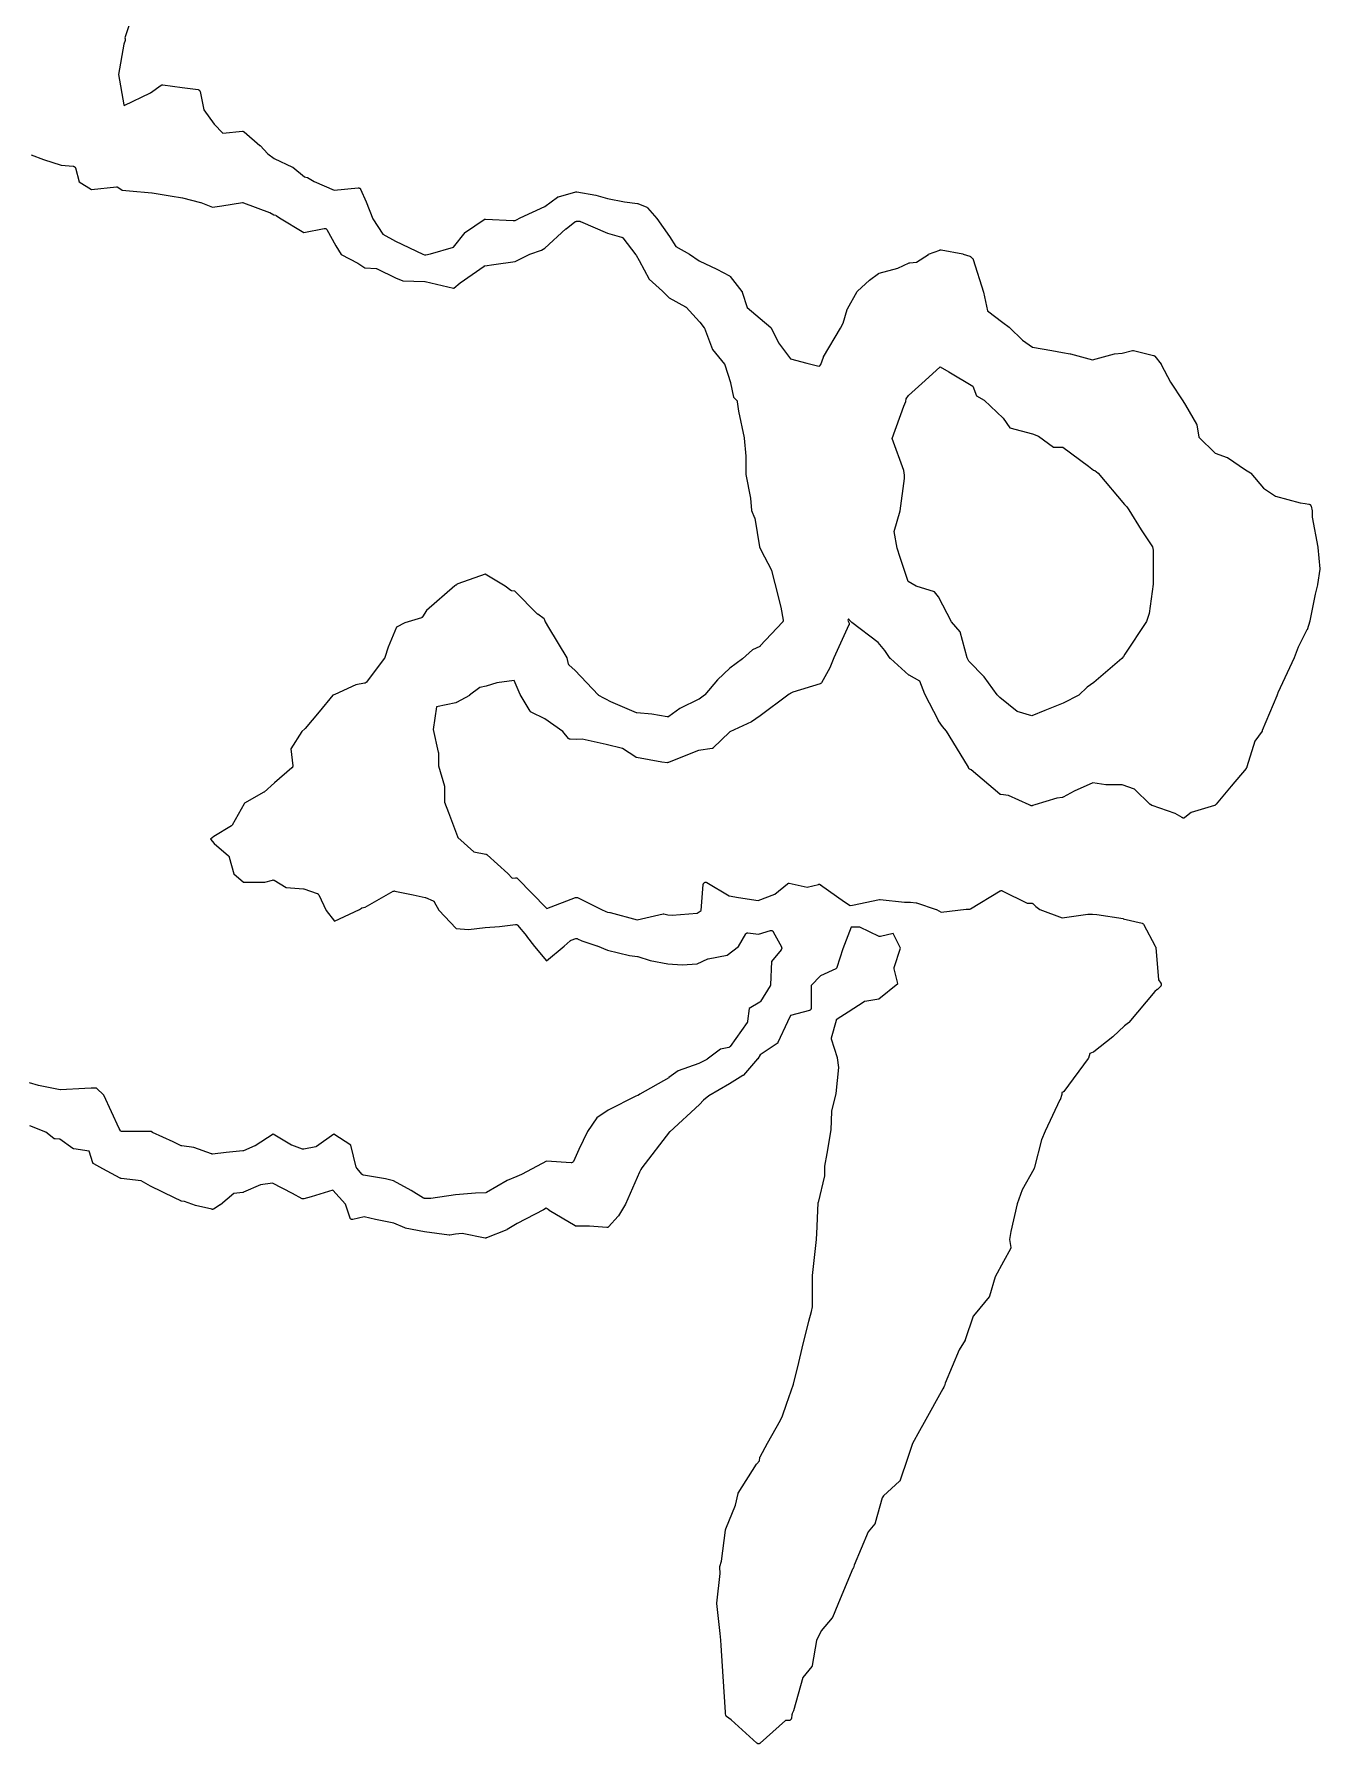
# Model space of a CAD drawing. Header units: millimetres. Extents: x 0 to 500, y 0 to 700.
# Drawn here: x 271.6 to 310.8, y 465 to 517.2 of the extents above; entities that cross this region are included whole.
import ezdxf

# ---------------------------------------------------------------- set-up
doc = ezdxf.new("R2010")
doc.units = ezdxf.units.MM
doc.layers.add('CORTE', color=1, linetype='Continuous')
doc.layers.add('GRABADO', color=5, linetype='Continuous')

msp = doc.modelspace()

# ---------------------------------------------------------------- linework, layer by layer
at = {"layer": 'CORTE'}
msp.add_lwpolyline([(274.679, 518.18), (274.335, 517.148), (274.325, 517.117), (274.335, 517.085), (274.338, 517.078), (274.339, 517.069), (274.339, 517.064), (274.339, 517.058), (274.338, 517.047), (274.335, 517.037), (274.291, 516.931), (274.137, 516.005), (274.291, 515.079), (274.303, 515.05), (275.106, 515.436), (275.432, 515.671), (275.435, 515.673), (275.441, 515.676), (275.449, 515.68), (275.455, 515.681), (275.46, 515.683), (275.469, 515.684), (275.479, 515.684), (275.484, 515.683), (276.081, 515.604), (276.563, 515.54), (276.568, 515.538), (276.573, 515.537), (276.583, 515.533), (276.592, 515.527), (276.597, 515.522), (276.6, 515.52), (276.607, 515.513), (276.613, 515.503), (276.617, 515.495), (276.621, 515.486), (276.622, 515.481), (276.738, 514.924), (277.055, 514.489), (277.322, 514.214), (277.92, 514.266), (277.928, 514.266), (277.94, 514.264), (277.954, 514.259), (277.962, 514.255), (277.966, 514.253), (277.971, 514.249), (278.452, 513.837), (278.455, 513.834), (278.687, 513.581), (278.888, 513.432), (279.445, 513.175), (279.449, 513.173), (279.455, 513.169), (279.811, 512.879), (279.897, 512.858), (279.907, 512.854), (280.103, 512.737), (280.715, 512.474), (281.453, 512.538), (281.461, 512.538), (281.471, 512.536), (281.481, 512.534), (281.487, 512.531), (281.497, 512.527), (281.506, 512.519), (281.509, 512.516), (281.513, 512.512), (281.517, 512.508), (281.521, 512.5), (281.524, 512.495), (281.694, 512.109), (281.695, 512.108), (281.898, 511.593), (282.204, 511.129), (282.59, 510.907), (283.424, 510.516), (283.476, 510.495), (283.483, 510.495), (283.491, 510.495), (283.511, 510.49), (283.66, 510.52), (284.364, 510.731), (284.711, 511.173), (284.713, 511.176), (284.719, 511.182), (284.725, 511.186), (285.293, 511.576), (285.295, 511.577), (285.305, 511.583), (285.315, 511.586), (285.32, 511.587), (285.324, 511.588), (285.33, 511.588), (285.337, 511.588), (286.181, 511.54), (286.245, 511.546), (286.285, 511.56), (286.393, 511.622), (286.396, 511.624), (287.149, 511.972), (287.535, 512.256), (287.54, 512.261), (287.554, 512.268), (287.561, 512.27), (288.089, 512.419), (288.096, 512.422), (288.114, 512.423), (288.123, 512.422), (288.701, 512.32), (288.706, 512.319), (289.058, 512.21), (289.581, 512.109), (289.976, 512.06), (289.977, 512.06), (289.986, 512.059), (290.261, 511.945), (290.267, 511.942), (290.273, 511.939), (290.277, 511.935), (290.282, 511.932), (290.286, 511.928), (290.569, 511.605), (290.571, 511.602), (290.952, 511.058), (290.953, 511.057), (291.15, 510.747), (291.56, 510.511), (291.562, 510.51), (291.856, 510.308), (292.4, 510.06), (292.783, 509.853), (292.787, 509.85), (292.793, 509.846), (292.799, 509.84), (292.803, 509.836), (293.166, 509.379), (293.169, 509.374), (293.171, 509.371), (293.174, 509.364), (293.176, 509.358), (293.326, 508.886), (293.72, 508.552), (294.043, 508.279), (294.049, 508.273), (294.053, 508.267), (294.057, 508.261), (294.28, 507.803), (294.643, 507.32), (295.15, 507.185), (295.476, 507.106), (295.52, 507.096), (295.538, 507.102), (295.57, 507.147), (295.651, 507.373), (295.653, 507.38), (296.177, 508.26), (296.254, 508.404), (296.379, 508.829), (296.381, 508.836), (296.384, 508.842), (296.679, 509.372), (296.682, 509.378), (296.689, 509.386), (296.693, 509.39), (297.056, 509.716), (297.058, 509.719), (297.331, 509.92), (297.337, 509.925), (297.347, 509.929), (297.351, 509.931), (297.356, 509.933), (297.921, 510.089), (298.272, 510.247), (298.277, 510.249), (298.287, 510.252), (298.295, 510.254), (298.489, 510.268), (298.857, 510.509), (298.864, 510.514), (299.201, 510.642), (299.209, 510.645), (299.225, 510.647), (299.235, 510.647), (299.242, 510.646), (299.911, 510.52), (299.916, 510.518), (300.125, 510.45), (300.131, 510.448), (300.142, 510.442), (300.149, 510.436), (300.207, 510.384), (300.213, 510.379), (300.218, 510.371), (300.222, 510.366), (300.225, 510.359), (300.227, 510.353), (300.543, 509.358), (300.544, 509.354), (300.657, 508.786), (301.128, 508.433), (301.327, 508.283), (301.331, 508.28), (301.726, 507.885), (302.038, 507.671), (302.628, 507.57), (302.948, 507.515), (303.186, 507.474), (303.19, 507.474), (303.862, 507.288), (304.533, 507.474), (304.54, 507.475), (304.776, 507.494), (305.09, 507.569), (305.094, 507.57), (305.103, 507.571), (305.114, 507.571), (305.122, 507.57), (305.733, 507.423), (305.743, 507.421), (305.753, 507.415), (305.76, 507.41), (305.769, 507.402), (305.773, 507.397), (305.958, 507.154), (305.96, 507.15), (305.961, 507.148), (306.25, 506.604), (306.625, 506.041), (306.626, 506.039), (306.706, 505.903), (307.043, 505.324), (307.046, 505.318), (307.048, 505.311), (307.049, 505.305), (307.117, 504.925), (307.608, 504.44), (307.977, 504.31), (307.98, 504.309), (307.99, 504.305), (308.534, 503.932), (308.687, 503.84), (308.692, 503.836), (308.698, 503.831), (308.702, 503.827), (309.083, 503.369), (309.451, 503.124), (310.209, 502.922), (310.357, 502.9), (310.475, 502.882), (310.484, 502.881), (310.497, 502.875), (310.503, 502.872), (310.511, 502.867), (310.52, 502.859), (310.526, 502.85), (310.532, 502.841), (310.536, 502.832), (310.537, 502.825), (310.572, 502.678), (310.573, 502.672), (310.573, 502.667), (310.573, 502.489), (310.744, 501.566), (310.745, 501.563), (310.805, 500.907), (310.805, 500.901), (310.805, 500.896), (310.74, 500.428), (310.739, 500.423), (310.659, 500.137), (310.502, 499.316), (310.501, 499.312), (310.417, 499.049), (310.414, 499.043), (310.14, 498.518), (310.02, 498.191), (310.018, 498.189), (309.523, 497.12), (309.51, 497.082), (309.508, 497.078), (309.505, 497.071), (309.501, 497.064), (309.492, 497.031), (309.49, 497.026), (309.049, 495.966), (309.046, 495.96), (309.042, 495.954), (308.827, 495.644), (308.582, 494.861), (308.58, 494.855), (308.577, 494.848), (308.575, 494.845), (308.556, 494.816), (308.554, 494.812), (308.099, 494.266), (307.645, 493.722), (307.642, 493.718), (307.616, 493.695), (307.611, 493.691), (307.608, 493.689), (307.6, 493.684), (307.591, 493.681), (306.875, 493.466), (306.687, 493.315), (306.682, 493.312), (306.673, 493.307), (306.666, 493.304), (306.653, 493.299), (306.636, 493.299), (306.623, 493.301), (306.614, 493.305), (306.608, 493.307), (306.603, 493.31), (306.388, 493.439), (305.692, 493.677), (305.685, 493.679), (305.675, 493.685), (305.637, 493.711), (305.635, 493.713), (305.631, 493.716), (305.144, 494.182), (304.776, 494.309), (304.273, 494.309), (303.872, 494.369), (303.311, 494.116), (302.97, 493.934), (302.965, 493.932), (302.954, 493.928), (302.946, 493.927), (302.78, 493.905), (302.102, 493.701), (302.038, 493.676), (302.033, 493.674), (302.022, 493.671), (302.013, 493.67), (302.004, 493.67), (301.993, 493.671), (301.979, 493.676), (301.971, 493.68), (301.929, 493.706), (301.302, 493.987), (301.071, 494.015), (301.061, 494.017), (301.051, 494.021), (301.041, 494.026), (300.161, 494.766), (300.12, 494.785), (300.11, 494.791), (300.101, 494.8), (300.096, 494.806), (300.092, 494.812), (300.088, 494.82), (300.085, 494.827), (300.084, 494.83), (300.079, 494.851), (300.048, 494.898), (300.047, 494.899), (299.409, 495.952), (299.292, 496.092), (299.29, 496.095), (299.168, 496.27), (299.165, 496.274), (298.748, 497.076), (298.746, 497.08), (298.599, 497.482), (298.268, 497.656), (298.26, 497.66), (297.698, 498.166), (297.692, 498.173), (297.522, 498.418), (297.325, 498.655), (296.515, 499.273), (296.512, 499.275), (296.448, 499.335), (296.446, 499.338), (296.441, 499.343), (296.435, 499.352), (296.433, 499.356), (296.421, 499.379), (296.401, 499.33), (296.434, 499.251), (296.436, 499.246), (296.437, 499.239), (296.438, 499.233), (296.439, 499.226), (296.438, 499.216), (296.436, 499.207), (296.434, 499.2), (296.432, 499.195), (295.971, 498.189), (295.846, 497.889), (295.844, 497.885), (295.59, 497.427), (295.589, 497.425), (295.582, 497.415), (295.572, 497.406), (295.565, 497.401), (295.556, 497.396), (295.549, 497.393), (294.716, 497.143), (294.639, 497.097), (294.633, 497.092), (294.622, 497.089), (294.603, 497.082), (294.569, 497.051), (294.566, 497.048), (293.724, 496.417), (293.723, 496.415), (293.458, 496.236), (293.452, 496.234), (292.799, 495.929), (292.79, 495.924), (292.286, 495.439), (292.282, 495.436), (292.276, 495.432), (292.264, 495.425), (292.251, 495.422), (291.839, 495.36), (291.144, 495.082), (290.918, 494.992), (290.913, 494.99), (290.907, 494.989), (290.894, 494.987), (290.721, 495.004), (290.717, 495.005), (289.95, 495.147), (289.939, 495.149), (289.929, 495.155), (289.516, 495.422), (289.023, 495.547), (288.286, 495.708), (288.117, 495.692), (288.112, 495.692), (287.924, 495.701), (287.916, 495.701), (287.902, 495.705), (287.89, 495.712), (287.882, 495.717), (287.875, 495.724), (287.695, 495.94), (287.149, 496.328), (286.732, 496.532), (286.725, 496.535), (286.716, 496.542), (286.709, 496.549), (286.704, 496.556), (286.702, 496.559), (286.395, 497.069), (286.392, 497.073), (286.214, 497.501), (285.681, 497.43), (285.356, 497.323), (285.352, 497.322), (285.163, 497.281), (284.849, 497.045), (284.844, 497.043), (284.446, 496.825), (284.443, 496.823), (284.431, 496.818), (283.844, 496.69), (283.739, 495.998), (283.896, 495.308), (283.897, 495.301), (283.898, 495.295), (283.898, 494.895), (284.083, 494.271), (284.085, 494.265), (284.087, 494.253), (284.087, 493.786), (284.204, 493.469), (284.477, 492.733), (284.49, 492.708), (284.982, 492.266), (285.35, 492.192), (285.356, 492.19), (285.365, 492.187), (285.373, 492.183), (285.378, 492.18), (285.383, 492.176), (286.016, 491.606), (286.019, 491.604), (286.151, 491.461), (286.257, 491.473), (286.266, 491.473), (286.275, 491.472), (286.28, 491.471), (286.289, 491.469), (286.298, 491.463), (286.304, 491.46), (286.31, 491.455), (286.314, 491.451), (287.194, 490.546), (287.208, 490.533), (288.086, 490.869), (288.09, 490.87), (288.1, 490.873), (288.109, 490.874), (288.118, 490.874), (288.123, 490.873), (288.132, 490.872), (288.141, 490.869), (288.144, 490.867), (288.882, 490.505), (289.014, 490.443), (289.059, 490.428), (289.135, 490.413), (289.138, 490.413), (289.968, 490.191), (290.76, 490.368), (290.768, 490.369), (290.777, 490.369), (290.784, 490.368), (290.902, 490.345), (291.039, 490.337), (291.793, 490.39), (291.919, 490.479), (291.984, 491.27), (291.985, 491.276), (291.989, 491.288), (291.993, 491.297), (291.996, 491.302), (292.003, 491.312), (292.011, 491.319), (292.015, 491.322), (292.02, 491.325), (292.028, 491.33), (292.042, 491.335), (292.054, 491.336), (292.068, 491.336), (292.078, 491.334), (292.085, 491.332), (292.093, 491.328), (292.097, 491.326), (292.772, 490.921), (293.059, 490.874), (293.664, 490.775), (294.171, 490.969), (294.553, 491.292), (294.563, 491.299), (294.575, 491.304), (294.584, 491.306), (294.593, 491.307), (294.603, 491.307), (294.611, 491.306), (295.16, 491.19), (295.506, 491.273), (295.515, 491.275), (295.529, 491.275), (295.537, 491.274), (295.547, 491.272), (295.558, 491.267), (295.564, 491.264), (295.567, 491.262), (296.294, 490.738), (296.468, 490.629), (296.544, 490.637), (297.365, 490.809), (297.373, 490.81), (297.381, 490.81), (298.124, 490.732), (298.308, 490.732), (298.483, 490.712), (298.488, 490.711), (298.492, 490.71), (299.098, 490.508), (299.103, 490.506), (299.109, 490.503), (299.246, 490.421), (300.012, 490.512), (300.125, 490.52), (300.14, 490.529), (301.045, 491.072), (301.05, 491.075), (301.055, 491.077), (301.064, 491.08), (301.073, 491.081), (301.078, 491.082), (301.087, 491.082), (301.097, 491.081), (301.109, 491.078), (301.874, 490.695), (302.014, 490.695), (302.023, 490.694), (302.032, 490.692), (302.039, 490.689), (302.045, 490.686), (302.057, 490.679), (302.141, 490.592), (302.259, 490.504), (302.943, 490.247), (303.728, 490.365), (303.733, 490.365), (303.865, 490.365), (303.997, 490.354), (304, 490.354), (304.801, 490.226), (304.803, 490.225), (305.381, 490.087), (305.386, 490.086), (305.393, 490.083), (305.397, 490.081), (305.406, 490.076), (305.416, 490.067), (305.421, 490.061), (305.423, 490.058), (305.426, 490.053), (305.78, 489.386), (305.794, 489.362), (305.796, 489.357), (305.799, 489.352), (305.802, 489.34), (305.884, 488.357), (305.956, 488.254), (305.958, 488.25), (305.963, 488.24), (305.966, 488.228), (305.967, 488.221), (305.967, 488.217), (305.967, 488.21), (305.966, 488.202), (305.964, 488.193), (305.961, 488.184), (305.955, 488.173), (305.948, 488.164), (305.848, 488.062), (305.844, 488.058), (305.766, 487.999), (304.979, 487.055), (304.976, 487.051), (304.967, 487.043), (304.88, 486.987), (304.839, 486.949), (304.485, 486.622), (304.483, 486.62), (303.908, 486.161), (303.904, 486.158), (303.895, 486.152), (303.89, 486.15), (303.781, 486.107), (303.743, 485.968), (303.741, 485.964), (303.739, 485.959), (303.735, 485.952), (302.995, 484.952), (302.991, 484.947), (302.983, 484.939), (302.976, 484.934), (302.97, 484.931), (302.966, 484.929), (302.961, 484.927), (302.932, 484.918), (302.932, 484.872), (302.93, 484.861), (302.928, 484.856), (302.875, 484.697), (302.873, 484.692), (302.418, 483.737), (302.307, 483.471), (302.091, 482.639), (302.082, 482.596), (302.08, 482.592), (302.079, 482.587), (302.076, 482.581), (301.721, 481.942), (301.571, 481.523), (301.37, 480.675), (301.336, 480.433), (301.37, 480.187), (301.371, 480.182), (301.371, 480.172), (301.369, 480.162), (301.367, 480.153), (301.364, 480.146), (301.362, 480.142), (301.148, 479.756), (300.89, 479.292), (300.726, 478.703), (300.725, 478.7), (300.721, 478.691), (300.714, 478.68), (300.282, 478.162), (300.223, 478.09), (299.982, 477.367), (299.98, 477.361), (299.976, 477.354), (299.794, 477.063), (299.369, 476.044), (299.347, 475.964), (299.344, 475.956), (299.341, 475.951), (299.323, 475.917), (299.295, 475.868), (298.724, 474.838), (298.582, 474.583), (298.372, 474.204), (298.217, 473.739), (297.997, 473.079), (297.994, 473.072), (297.991, 473.066), (297.988, 473.06), (297.981, 473.052), (297.977, 473.049), (297.482, 472.604), (297.447, 472.541), (297.234, 471.774), (297.232, 471.769), (297.229, 471.762), (297.224, 471.754), (297.221, 471.75), (297.013, 471.501), (296.59, 470.486), (296.568, 470.405), (296.565, 470.398), (296.562, 470.392), (296.559, 470.387), (296.556, 470.382), (296.538, 470.361), (296.52, 470.317), (296.091, 469.288), (295.925, 468.888), (295.924, 468.886), (295.919, 468.877), (295.588, 468.478), (295.439, 468.181), (295.312, 467.422), (295.311, 467.417), (295.309, 467.409), (295.305, 467.401), (295.3, 467.393), (295.021, 467.058), (294.738, 466.042), (294.737, 466.038), (294.702, 465.953), (294.7, 465.948), (294.694, 465.938), (294.687, 465.93), (294.685, 465.928), (294.673, 465.808), (294.672, 465.801), (294.668, 465.789), (294.663, 465.779), (294.656, 465.769), (294.648, 465.76), (294.641, 465.755), (294.634, 465.751), (294.625, 465.747), (294.614, 465.743), (294.603, 465.742), (294.49, 465.742), (293.721, 465.049), (293.717, 465.046), (293.71, 465.041), (293.703, 465.038), (293.696, 465.035), (293.688, 465.033), (293.683, 465.032), (293.676, 465.031), (293.667, 465.031), (293.66, 465.032), (293.655, 465.033), (293.647, 465.035), (293.64, 465.038), (293.633, 465.041), (293.626, 465.046), (293.623, 465.049), (292.834, 465.76), (292.698, 465.869), (292.694, 465.873), (292.688, 465.879), (292.683, 465.885), (292.679, 465.892), (292.677, 465.897), (292.673, 465.906), (292.664, 465.951), (292.663, 465.956), (292.66, 465.963), (292.658, 465.973), (292.658, 465.979), (292.658, 465.985), (292.659, 465.996), (292.589, 467.088), (292.528, 468.03), (292.517, 468.2), (292.505, 468.397), (292.396, 469.31), (292.396, 469.316), (292.396, 469.323), (292.504, 470.231), (292.489, 470.425), (292.489, 470.431), (292.49, 470.436), (292.491, 470.441), (292.492, 470.446), (292.539, 470.603), (292.661, 471.552), (292.662, 471.558), (292.663, 471.562), (292.674, 471.595), (292.675, 471.598), (292.973, 472.314), (293.047, 472.67), (293.049, 472.678), (293.054, 472.687), (293.608, 473.574), (293.611, 473.578), (293.616, 473.584), (293.701, 473.675), (293.712, 473.775), (293.713, 473.78), (293.714, 473.785), (293.718, 473.794), (293.949, 474.211), (294.337, 474.91), (294.407, 475.05), (294.527, 475.399), (294.736, 476.007), (294.898, 476.669), (295.008, 477.116), (295.208, 477.936), (295.209, 477.937), (295.289, 478.226), (295.317, 478.376), (295.317, 479.325), (295.317, 479.33), (295.443, 480.433), (295.444, 480.441), (295.444, 480.445), (295.449, 480.599), (295.449, 480.599), (295.496, 481.549), (295.496, 481.554), (295.497, 481.56), (295.696, 482.369), (295.696, 482.659), (295.696, 482.666), (295.769, 483.052), (295.884, 483.775), (295.906, 484.335), (295.907, 484.34), (295.908, 484.347), (296.042, 484.892), (296.119, 485.682), (296.082, 485.975), (295.899, 486.545), (295.897, 486.551), (295.896, 486.56), (295.895, 486.567), (295.896, 486.578), (295.898, 486.585), (296.047, 487.124), (296.049, 487.131), (296.053, 487.138), (296.056, 487.143), (296.061, 487.15), (296.065, 487.154), (296.07, 487.159), (296.076, 487.164), (296.41, 487.382), (296.893, 487.699), (296.897, 487.701), (296.907, 487.706), (296.918, 487.709), (297.346, 487.777), (297.927, 488.243), (297.814, 488.697), (297.813, 488.701), (297.812, 488.709), (297.812, 488.717), (297.812, 488.726), (297.815, 488.735), (298.009, 489.32), (297.783, 489.774), (297.391, 489.68), (297.382, 489.679), (297.367, 489.679), (297.356, 489.682), (297.349, 489.684), (296.765, 489.965), (296.502, 489.965), (296.247, 489.301), (296.066, 488.734), (296.064, 488.729), (296.061, 488.724), (296.058, 488.719), (296.051, 488.709), (296.04, 488.7), (296.035, 488.697), (296.03, 488.694), (295.568, 488.481), (295.275, 488.183), (295.275, 487.485), (295.273, 487.476), (295.272, 487.471), (295.27, 487.464), (295.265, 487.455), (295.257, 487.442), (295.247, 487.433), (295.241, 487.429), (295.233, 487.424), (295.229, 487.422), (295.224, 487.42), (294.651, 487.268), (294.559, 487.071), (294.264, 486.441), (294.261, 486.435), (294.256, 486.428), (294.25, 486.421), (294.241, 486.414), (293.726, 486.066), (293.647, 485.948), (293.644, 485.944), (293.21, 485.448), (293.204, 485.441), (293.197, 485.436), (292.784, 485.179), (292.157, 484.817), (291.987, 484.685), (291.873, 484.555), (290.959, 483.717), (290.958, 483.717), (290.11, 482.613), (290.077, 482.562), (290.034, 482.481), (289.607, 481.513), (289.605, 481.509), (289.396, 481.153), (289.393, 481.15), (289.39, 481.146), (289.095, 480.815), (289.091, 480.811), (289.084, 480.806), (289.079, 480.802), (289.073, 480.799), (289.063, 480.795), (289.049, 480.791), (289.037, 480.791), (288.507, 480.834), (288.108, 480.834), (288.095, 480.836), (288.082, 480.84), (288.077, 480.843), (288.075, 480.844), (287.283, 481.319), (287.281, 481.321), (287.185, 481.387), (287.107, 481.338), (287.104, 481.336), (286.298, 480.913), (285.997, 480.733), (285.992, 480.729), (285.362, 480.478), (285.356, 480.475), (285.345, 480.473), (285.339, 480.472), (285.334, 480.472), (285.327, 480.473), (285.323, 480.473), (284.619, 480.614), (284.418, 480.593), (284.244, 480.566), (284.238, 480.565), (284.231, 480.565), (283.474, 480.659), (283.471, 480.659), (282.887, 480.78), (282.88, 480.782), (282.876, 480.784), (282.533, 480.932), (281.981, 481.038), (281.98, 481.038), (281.629, 481.119), (281.283, 481.039), (281.277, 481.038), (281.272, 481.038), (281.267, 481.038), (281.258, 481.039), (281.248, 481.041), (281.242, 481.043), (281.232, 481.048), (281.222, 481.055), (281.219, 481.058), (281.213, 481.063), (281.205, 481.075), (281.2, 481.084), (281.06, 481.506), (280.679, 481.935), (280.018, 481.736), (279.794, 481.669), (279.785, 481.668), (279.776, 481.667), (279.768, 481.668), (279.757, 481.669), (279.748, 481.673), (279.743, 481.675), (279.448, 481.83), (278.837, 482.151), (278.464, 482.095), (277.949, 481.87), (277.939, 481.867), (277.932, 481.867), (277.652, 481.836), (277.244, 481.487), (277.239, 481.483), (277.033, 481.359), (277.025, 481.355), (277.014, 481.352), (277.003, 481.35), (276.991, 481.35), (276.983, 481.351), (276.479, 481.472), (276.148, 481.586), (276.059, 481.599), (276.052, 481.6), (276.043, 481.603), (276.038, 481.606), (275.847, 481.706), (275.11, 482.06), (275.108, 482.061), (274.82, 482.222), (274.209, 482.295), (274.203, 482.296), (274.195, 482.298), (274.189, 482.301), (274.184, 482.303), (273.653, 482.59), (273.379, 482.738), (273.374, 482.741), (273.367, 482.746), (273.362, 482.751), (273.357, 482.756), (273.352, 482.762), (273.349, 482.767), (273.346, 482.774), (273.235, 483.124), (272.769, 483.194), (272.765, 483.195), (272.758, 483.196), (272.75, 483.2), (272.745, 483.203), (272.741, 483.205), (272.339, 483.488), (272.196, 483.498), (272.184, 483.5), (272.175, 483.504), (272.169, 483.506), (272.161, 483.511), (271.911, 483.702), (271.423, 483.897)], dxfattribs=at)
at = {"layer": 'GRABADO'}
msp.add_lwpolyline([(271.462, 513.544), (271.839, 513.402), (272.38, 513.229), (272.752, 513.199), (272.758, 513.198), (272.768, 513.196), (272.773, 513.194), (272.777, 513.192), (272.785, 513.188), (272.794, 513.181), (272.8, 513.175), (272.803, 513.172), (272.807, 513.167), (272.811, 513.159), (272.814, 513.152), (272.816, 513.147), (272.935, 512.719), (273.309, 512.494), (274.069, 512.57), (274.077, 512.57), (274.087, 512.569), (274.097, 512.567), (274.105, 512.563), (274.109, 512.561), (274.113, 512.559), (274.244, 512.469), (274.471, 512.449), (275.154, 512.391), (275.157, 512.391), (275.71, 512.296), (276.087, 512.231), (276.637, 512.089), (276.641, 512.088), (277.005, 511.951), (277.287, 511.993), (277.918, 512.088), (277.933, 512.088), (277.946, 512.085), (278.746, 511.785), (278.75, 511.783), (278.878, 511.719), (278.934, 511.701), (278.94, 511.699), (278.949, 511.694), (279.05, 511.621), (279.79, 511.177), (280.415, 511.302), (280.423, 511.303), (280.432, 511.303), (280.442, 511.302), (280.452, 511.299), (280.464, 511.294), (280.475, 511.287), (280.481, 511.282), (280.486, 511.276), (280.491, 511.27), (280.493, 511.265), (280.767, 510.771), (280.935, 510.503), (281.435, 510.237), (281.437, 510.236), (281.653, 510.098), (282.01, 510.073), (282.017, 510.072), (282.022, 510.071), (282.028, 510.069), (282.034, 510.067), (282.586, 509.797), (282.817, 509.704), (283.483, 509.681), (283.491, 509.681), (284.359, 509.473), (284.374, 509.476), (284.563, 509.637), (284.566, 509.639), (285.293, 510.153), (285.299, 510.156), (285.304, 510.159), (285.306, 510.159), (285.315, 510.163), (285.59, 510.202), (286.238, 510.293), (286.686, 510.515), (286.69, 510.517), (287.05, 510.642), (287.143, 510.695), (287.792, 511.289), (287.794, 511.291), (288.067, 511.501), (288.071, 511.505), (288.086, 511.513), (288.099, 511.516), (288.109, 511.518), (288.215, 511.518), (288.224, 511.516), (288.232, 511.514), (288.238, 511.512), (289.065, 511.152), (289.491, 511.035), (289.497, 511.034), (289.506, 511.029), (289.511, 511.026), (289.52, 511.021), (289.528, 511.012), (289.93, 510.491), (289.933, 510.487), (290.032, 510.321), (290.331, 509.747), (290.738, 509.39), (290.739, 509.388), (290.939, 509.186), (291.446, 508.905), (291.451, 508.902), (291.456, 508.897), (291.461, 508.893), (291.874, 508.446), (291.877, 508.443), (292.011, 508.266), (292.017, 508.257), (292.264, 507.605), (292.634, 507.16), (292.637, 507.157), (292.643, 507.148), (292.645, 507.142), (292.647, 507.138), (292.818, 506.593), (292.819, 506.588), (292.904, 506.146), (293.002, 506.054), (293.005, 506.051), (293.012, 506.043), (293.018, 506.032), (293.021, 506.024), (293.024, 506.016), (293.024, 506.009), (293.058, 505.726), (293.23, 504.903), (293.23, 504.899), (293.288, 504.345), (293.288, 504.341), (293.288, 503.784), (293.421, 503.068), (293.421, 503.065), (293.461, 502.684), (293.552, 502.466), (293.555, 502.46), (293.556, 502.453), (293.702, 501.575), (293.74, 501.484), (294.063, 500.863), (294.067, 500.855), (294.165, 500.46), (294.347, 499.737), (294.347, 499.734), (294.42, 499.342), (294.421, 499.335), (294.421, 499.328), (294.42, 499.321), (294.419, 499.312), (294.415, 499.3), (294.408, 499.289), (294.405, 499.285), (294.403, 499.282), (293.726, 498.551), (293.724, 498.549), (293.717, 498.543), (293.708, 498.537), (293.485, 498.43), (293.186, 498.161), (293.183, 498.159), (292.794, 497.878), (292.417, 497.516), (292.034, 497.057), (292.028, 497.051), (292.023, 497.047), (291.862, 496.931), (291.857, 496.928), (291.852, 496.925), (291.264, 496.643), (290.937, 496.401), (290.935, 496.4), (290.925, 496.393), (290.912, 496.39), (290.902, 496.387), (290.888, 496.387), (290.881, 496.388), (290.417, 496.474), (289.959, 496.513), (289.957, 496.513), (289.947, 496.515), (289.167, 496.849), (289.007, 496.932), (288.948, 496.959), (288.944, 496.96), (288.798, 497.042), (288.791, 497.046), (288.783, 497.054), (288.061, 497.812), (287.893, 497.964), (287.887, 497.97), (287.883, 497.975), (287.878, 497.983), (287.874, 497.993), (287.873, 497.997), (287.829, 498.19), (287.268, 499.115), (287.268, 499.116), (287.164, 499.293), (287.161, 499.299), (287.159, 499.305), (287.147, 499.339), (287.127, 499.382), (286.931, 499.523), (286.927, 499.527), (286.227, 500.227), (286.142, 500.235), (286.135, 500.236), (286.127, 500.239), (286.118, 500.242), (286.11, 500.247), (286.107, 500.249), (285.933, 500.38), (285.326, 500.744), (284.496, 500.445), (284.454, 500.426), (284.447, 500.417), (284.442, 500.411), (284.433, 500.405), (284.402, 500.383), (283.539, 499.63), (283.416, 499.442), (283.411, 499.435), (283.401, 499.425), (283.392, 499.42), (283.386, 499.416), (283.378, 499.413), (282.871, 499.261), (282.615, 499.121), (282.361, 498.512), (282.262, 498.195), (282.26, 498.189), (282.257, 498.183), (282.255, 498.181), (282.253, 498.177), (281.689, 497.439), (281.684, 497.433), (281.674, 497.423), (281.661, 497.415), (281.647, 497.411), (281.375, 497.366), (280.733, 497.066), (280.678, 497.045), (280.262, 496.545), (279.832, 496.029), (279.828, 496.025), (279.825, 496.023), (279.728, 495.945), (279.397, 495.415), (279.451, 494.891), (279.451, 494.884), (279.451, 494.877), (279.45, 494.872), (279.449, 494.864), (279.445, 494.854), (279.44, 494.844), (279.434, 494.835), (279.428, 494.83), (278.899, 494.368), (278.581, 494.09), (278.574, 494.085), (277.978, 493.755), (277.965, 493.735), (277.604, 493.084), (277.599, 493.076), (277.592, 493.069), (277.585, 493.062), (277.578, 493.058), (277.041, 492.736), (276.941, 492.651), (277.051, 492.519), (277.493, 492.14), (277.497, 492.136), (277.503, 492.129), (277.51, 492.119), (277.514, 492.108), (277.658, 491.591), (277.952, 491.337), (278.6, 491.337), (278.83, 491.404), (278.835, 491.405), (278.85, 491.407), (278.865, 491.405), (278.87, 491.404), (278.876, 491.402), (278.884, 491.398), (278.888, 491.396), (279.247, 491.174), (279.784, 491.136), (279.787, 491.136), (279.795, 491.135), (280.201, 490.991), (280.208, 490.99), (280.217, 490.984), (280.225, 490.98), (280.232, 490.972), (280.238, 490.966), (280.244, 490.957), (280.246, 490.953), (280.472, 490.477), (280.726, 490.15), (281.49, 490.502), (281.547, 490.545), (281.552, 490.548), (281.56, 490.552), (281.569, 490.556), (281.574, 490.557), (281.613, 490.566), (281.658, 490.575), (282.519, 491.062), (282.524, 491.064), (282.532, 491.068), (282.542, 491.07), (282.555, 491.072), (282.568, 491.07), (283.13, 490.951), (283.499, 490.873), (283.506, 490.871), (283.739, 490.773), (283.744, 490.77), (283.753, 490.764), (283.761, 490.755), (283.767, 490.749), (283.771, 490.742), (283.91, 490.482), (284.443, 489.923), (284.817, 489.895), (285.322, 489.958), (285.325, 489.959), (285.765, 489.987), (286.256, 490.052), (286.266, 490.052), (286.275, 490.051), (286.282, 490.049), (286.292, 490.046), (286.303, 490.04), (286.309, 490.034), (286.313, 490.031), (286.316, 490.028), (286.591, 489.698), (286.592, 489.696), (286.834, 489.372), (287.197, 488.936), (287.741, 489.383), (287.925, 489.552), (287.93, 489.555), (287.934, 489.558), (287.941, 489.562), (287.947, 489.564), (288.091, 489.617), (288.099, 489.619), (288.109, 489.62), (288.118, 489.62), (288.127, 489.619), (288.132, 489.618), (288.137, 489.617), (288.144, 489.614), (288.273, 489.553), (288.739, 489.397), (288.742, 489.396), (289.063, 489.261), (289.73, 489.101), (289.975, 489.074), (289.98, 489.074), (289.987, 489.072), (290.359, 488.95), (290.902, 488.847), (291.335, 488.82), (291.801, 488.847), (292.122, 488.994), (292.129, 488.997), (292.138, 488.999), (292.714, 489.109), (293.061, 489.376), (293.28, 489.758), (293.283, 489.761), (293.287, 489.767), (293.294, 489.775), (293.302, 489.781), (293.311, 489.786), (293.319, 489.79), (293.325, 489.791), (293.33, 489.793), (293.339, 489.794), (293.349, 489.794), (293.666, 489.756), (294.036, 489.86), (294.037, 489.86), (294.047, 489.862), (294.061, 489.862), (294.068, 489.861), (294.078, 489.859), (294.087, 489.855), (294.097, 489.851), (294.104, 489.845), (294.111, 489.839), (294.115, 489.834), (294.117, 489.831), (294.121, 489.826), (294.369, 489.362), (294.372, 489.358), (294.376, 489.347), (294.378, 489.338), (294.378, 489.333), (294.379, 489.326), (294.378, 489.319), (294.378, 489.314), (294.376, 489.304), (294.372, 489.294), (294.37, 489.29), (294.365, 489.283), (294.361, 489.278), (294.062, 488.919), (294.04, 488.208), (294.039, 488.203), (294.038, 488.197), (294.035, 488.188), (294.032, 488.181), (294.029, 488.176), (293.735, 487.699), (293.733, 487.697), (293.726, 487.686), (293.716, 487.679), (293.712, 487.676), (293.388, 487.481), (293.338, 487.093), (293.337, 487.084), (293.333, 487.074), (293.33, 487.067), (293.325, 487.06), (292.805, 486.322), (292.8, 486.316), (292.791, 486.308), (292.781, 486.301), (292.773, 486.298), (292.766, 486.295), (292.512, 486.24), (292.101, 485.932), (292.096, 485.928), (292.088, 485.924), (291.848, 485.804), (291.214, 485.582), (290.937, 485.372), (290.933, 485.369), (290.047, 484.865), (290.004, 484.838), (289.999, 484.836), (289.982, 484.828), (289.978, 484.826), (289.925, 484.81), (289.078, 484.374), (288.738, 484.141), (288.452, 483.73), (288.182, 483.173), (288.021, 482.815), (288.018, 482.81), (288.015, 482.805), (288.011, 482.8), (288.004, 482.793), (287.998, 482.788), (287.994, 482.785), (287.986, 482.78), (287.978, 482.777), (287.964, 482.773), (287.951, 482.773), (287.203, 482.816), (286.764, 482.59), (286.44, 482.415), (286.435, 482.413), (286.289, 482.357), (285.994, 482.228), (285.369, 481.867), (285.362, 481.864), (285.354, 481.861), (285.344, 481.859), (285.027, 481.845), (284.417, 481.789), (283.67, 481.685), (283.665, 481.685), (283.479, 481.685), (283.47, 481.685), (283.459, 481.688), (283.452, 481.691), (283.445, 481.694), (283.069, 481.93), (282.528, 482.222), (282.288, 482.28), (281.612, 482.395), (281.604, 482.398), (281.596, 482.401), (281.588, 482.406), (281.579, 482.413), (281.573, 482.418), (281.408, 482.608), (281.405, 482.611), (281.401, 482.617), (281.396, 482.626), (281.394, 482.632), (281.393, 482.635), (281.223, 483.312), (280.705, 483.642), (280.179, 483.27), (280.169, 483.265), (280.159, 483.262), (280.155, 483.26), (279.791, 483.185), (279.786, 483.184), (279.779, 483.183), (279.774, 483.183), (279.762, 483.184), (279.752, 483.187), (279.751, 483.187), (279.423, 483.307), (279.418, 483.309), (279.414, 483.312), (278.852, 483.649), (278.309, 483.29), (278.304, 483.287), (278.299, 483.285), (277.95, 483.139), (277.945, 483.138), (277.938, 483.136), (277.932, 483.135), (277.422, 483.082), (277.006, 483.039), (277.002, 483.038), (276.989, 483.038), (276.977, 483.041), (276.972, 483.042), (276.432, 483.24), (276.061, 483.289), (276.054, 483.29), (276.043, 483.294), (275.797, 483.409), (275.172, 483.7), (275.126, 483.724), (274.242, 483.724), (274.238, 483.725), (274.23, 483.725), (274.224, 483.727), (274.216, 483.729), (274.207, 483.734), (274.196, 483.741), (274.185, 483.753), (274.181, 483.759), (274.179, 483.763), (274.151, 483.82), (273.689, 484.835), (273.464, 485.047), (273.294, 485.047), (273.101, 485.038), (272.367, 485.002), (272.362, 485.002), (272.355, 485.003), (271.694, 485.13), (271.689, 485.131), (271.419, 485.216)], dxfattribs=at)
msp.add_lwpolyline([(300.044, 498.192), (299.825, 498.979), (299.567, 499.289), (299.167, 500.057), (299.043, 500.205), (298.483, 500.373), (298.241, 500.518), (297.998, 501.248), (297.902, 501.536), (297.816, 502.051), (297.991, 502.681), (298.128, 503.662), (298.128, 503.771), (298.105, 503.909), (297.755, 504.889), (298.108, 505.877), (298.167, 506.019), (298.175, 506.093), (298.246, 506.2), (298.757, 506.661), (299.221, 507.078), (299.479, 506.924), (300.217, 506.481), (300.327, 506.185), (300.559, 506.062), (301.14, 505.503), (301.343, 505.211), (302.033, 505.027), (302.213, 504.955), (302.676, 504.623), (302.96, 504.623), (303.74, 504.038), (303.892, 503.916), (303.942, 503.909), (304.04, 503.831), (304.842, 502.868), (304.918, 502.8), (304.977, 502.705), (305.355, 502.101), (305.701, 501.582), (305.719, 501.476), (305.719, 500.437), (305.595, 499.545), (305.512, 499.297), (304.852, 498.306), (304.808, 498.227), (304.757, 498.166), (303.907, 497.437), (303.703, 497.297), (303.451, 497.046), (302.966, 496.803), (302.416, 496.583), (302.013, 496.422), (301.569, 496.555), (301.034, 496.983), (300.954, 497.058), (300.558, 497.611), (300.094, 498.089), (300.044, 498.192)], close=True, dxfattribs=at)

doc.saveas('drawing.dxf')
